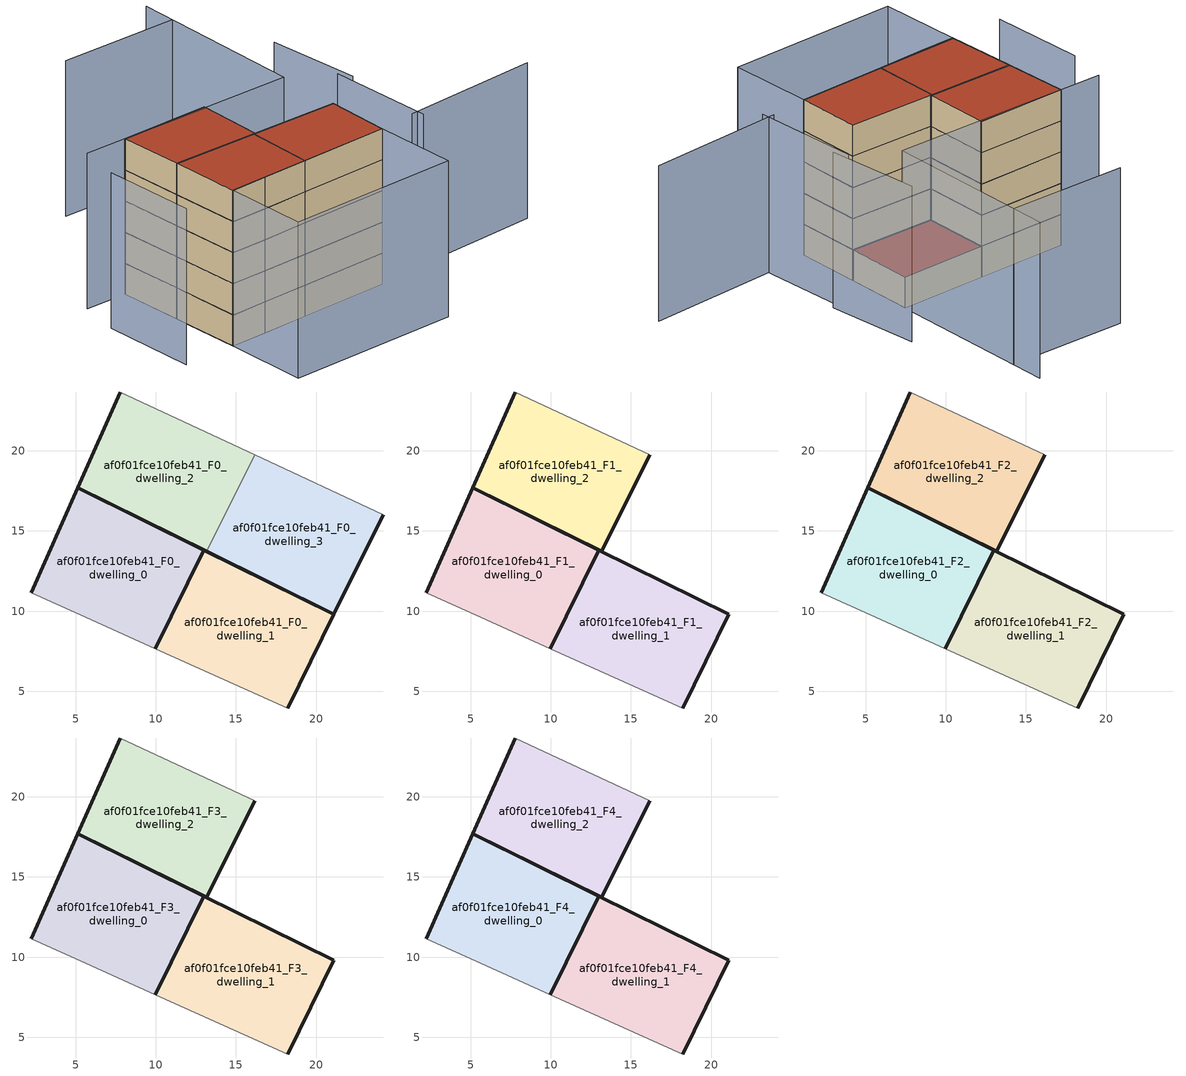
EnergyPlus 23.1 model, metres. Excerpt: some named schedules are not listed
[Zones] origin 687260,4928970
af0f01fce10feb41_F0_dwelling_0
 floor ground (EU_floor_Construction): 9.97,7.67 13.01,13.81 5.15,17.7 2.25,11.16 5.65,9.62 z0
 wall outside (EU_wall_Construction): 2.25,11.16 5.15,17.7 13.01,13.81 9.97,7.67 z0:3
 wall adiabatic (EU_wall_Construction): 9.97,7.67 5.65,9.62 2.25,11.16 z0:3
af0f01fce10feb41_F0_dwelling_1
 floor ground (EU_floor_Construction): 18.22,3.96 21.1,9.8 13.01,13.81 9.97,7.67 z0
 wall outside (EU_wall_Construction): 9.97,7.67 13.01,13.81 21.1,9.8 18.22,3.96 z0:3
 wall adiabatic (EU_wall_Construction): 18.22,3.96 9.97,7.67 z0:3
af0f01fce10feb41_F0_dwelling_2
 floor ground (EU_floor_Construction): 13.18,13.72 16.17,19.75 7.78,23.66 5.15,17.7 z0
 wall outside (EU_wall_Construction): 13.18,13.72 5.15,17.7 7.78,23.66 z0:3
 wall adiabatic (EU_wall_Construction): 7.78,23.66 16.17,19.75 z0:3
 wall to af0f01fce10feb41_F0_dwelling_3 (EU_wall_Construction): 16.17,19.75 13.18,13.72 z0:3
af0f01fce10feb41_F0_dwelling_3
 floor ground (EU_floor_Construction): 21.1,9.8 24.17,16.01 16.17,19.75 13.18,13.72 z0
 wall outside (EU_wall_Construction): 24.17,16.01 21.1,9.8 13.18,13.72 z0:3
 wall adiabatic (EU_wall_Construction): 16.17,19.75 24.17,16.01 z0:3
 roof outside (EU_roof_Construction): 24.17,16.01 21.1,9.8 13.18,13.72 16.17,19.75 z3
af0f01fce10feb41_F1_dwelling_0
 floor to af0f01fce10feb41_F0_dwelling_0 (EU_floor_Construction): 9.97,7.67 13.01,13.81 5.15,17.7 2.25,11.16 5.65,9.62 z3
 wall outside (EU_wall_Construction): 2.25,11.16 5.15,17.7 13.01,13.81 9.97,7.67 z3:6
 wall adiabatic (EU_wall_Construction): 9.97,7.67 5.65,9.62 2.25,11.16 z3:6
af0f01fce10feb41_F1_dwelling_1
 floor to af0f01fce10feb41_F0_dwelling_1 (EU_floor_Construction): 18.22,3.96 21.1,9.8 13.01,13.81 9.97,7.67 z3
 wall outside (EU_wall_Construction): 9.97,7.67 13.01,13.81 21.1,9.8 18.22,3.96 z3:6
 wall adiabatic (EU_wall_Construction): 18.22,3.96 9.97,7.67 z3:6
af0f01fce10feb41_F1_dwelling_2
 floor to af0f01fce10feb41_F0_dwelling_2 (EU_floor_Construction): 13.18,13.72 16.17,19.75 7.78,23.66 5.15,17.7 z3
 wall outside (EU_wall_Construction): 16.17,19.75 13.18,13.72 5.15,17.7 7.78,23.66 z3:6
 wall adiabatic (EU_wall_Construction): 7.78,23.66 16.17,19.75 z3:6
af0f01fce10feb41_F2_dwelling_0
 floor to af0f01fce10feb41_F1_dwelling_0 (EU_floor_Construction): 9.97,7.67 13.01,13.81 5.15,17.7 2.25,11.16 5.65,9.62 z6
 wall outside (EU_wall_Construction): 2.25,11.16 5.15,17.7 13.01,13.81 9.97,7.67 z6:9
 wall adiabatic (EU_wall_Construction): 9.97,7.67 5.65,9.62 2.25,11.16 z6:9
af0f01fce10feb41_F2_dwelling_1
 floor to af0f01fce10feb41_F1_dwelling_1 (EU_floor_Construction): 18.22,3.96 21.1,9.8 13.01,13.81 9.97,7.67 z6
 wall outside (EU_wall_Construction): 9.97,7.67 13.01,13.81 21.1,9.8 18.22,3.96 z6:9
 wall adiabatic (EU_wall_Construction): 18.22,3.96 9.97,7.67 z6:9
af0f01fce10feb41_F2_dwelling_2
 floor to af0f01fce10feb41_F1_dwelling_2 (EU_floor_Construction): 13.18,13.72 16.17,19.75 7.78,23.66 5.15,17.7 z6
 wall outside (EU_wall_Construction): 16.17,19.75 13.18,13.72 5.15,17.7 7.78,23.66 z6:9
 wall adiabatic (EU_wall_Construction): 7.78,23.66 16.17,19.75 z6:9
af0f01fce10feb41_F3_dwelling_0
 floor to af0f01fce10feb41_F2_dwelling_0 (EU_floor_Construction): 9.97,7.67 13.01,13.81 5.15,17.7 2.25,11.16 5.65,9.62 z9
 wall outside (EU_wall_Construction): 2.25,11.16 5.15,17.7 13.01,13.81 9.97,7.67 z9:12
 wall adiabatic (EU_wall_Construction): 9.97,7.67 5.65,9.62 2.25,11.16 z9:12
af0f01fce10feb41_F3_dwelling_1
 floor to af0f01fce10feb41_F2_dwelling_1 (EU_floor_Construction): 18.22,3.96 21.1,9.8 13.01,13.81 9.97,7.67 z9
 wall outside (EU_wall_Construction): 9.97,7.67 13.01,13.81 21.1,9.8 18.22,3.96 z9:12
 wall adiabatic (EU_wall_Construction): 18.22,3.96 9.97,7.67 z9:12
af0f01fce10feb41_F3_dwelling_2
 floor to af0f01fce10feb41_F2_dwelling_2 (EU_floor_Construction): 13.18,13.72 16.17,19.75 7.78,23.66 5.15,17.7 z9
 wall outside (EU_wall_Construction): 16.17,19.75 13.18,13.72 5.15,17.7 7.78,23.66 z9:12
 wall adiabatic (EU_wall_Construction): 7.78,23.66 16.17,19.75 z9:12
af0f01fce10feb41_F4_dwelling_0
 floor to af0f01fce10feb41_F3_dwelling_0 (EU_floor_Construction): 9.97,7.67 13.01,13.81 5.15,17.7 2.25,11.16 5.65,9.62 z12
 wall outside (EU_wall_Construction): 2.25,11.16 5.15,17.7 13.01,13.81 9.97,7.67 z12:15
 wall adiabatic (EU_wall_Construction): 9.97,7.67 5.65,9.62 2.25,11.16 z12:15
 roof outside (EU_roof_Construction): 13.01,13.81 9.97,7.67 5.65,9.62 2.25,11.16 5.15,17.7 z15
af0f01fce10feb41_F4_dwelling_1
 floor to af0f01fce10feb41_F3_dwelling_1 (EU_floor_Construction): 18.22,3.96 21.1,9.8 13.01,13.81 9.97,7.67 z12
 wall outside (EU_wall_Construction): 9.97,7.67 13.01,13.81 21.1,9.8 18.22,3.96 z12:15
 wall adiabatic (EU_wall_Construction): 18.22,3.96 9.97,7.67 z12:15
 roof outside (EU_roof_Construction): 21.1,9.8 18.22,3.96 9.97,7.67 13.01,13.81 z15
af0f01fce10feb41_F4_dwelling_2
 floor to af0f01fce10feb41_F3_dwelling_2 (EU_floor_Construction): 13.18,13.72 16.17,19.75 7.78,23.66 5.15,17.7 z12
 wall outside (EU_wall_Construction): 16.17,19.75 13.18,13.72 5.15,17.7 7.78,23.66 z12:15
 wall adiabatic (EU_wall_Construction): 7.78,23.66 16.17,19.75 z12:15
 roof outside (EU_roof_Construction): 16.17,19.75 13.18,13.72 5.15,17.7 7.78,23.66 z15
shading: 21.91,2.74 34.8,-2.55 / 22.19,1.81 26.49,11.63 / 26.52,10.24 29.91,19.06 / 1.32,22.21 -2.6,13.51 / 32.03,31.93 24,15.66 / 24,15.66 3.98,25.54 / 30.51,28.82 19.62,34.18 / -1.2,3.59 2.29,11.24 / 2.29,11.24 18.22,3.96 / 18.22,3.96 14.73,-3.68 / 14.73,-3.68 -1.2,3.59 z0:15
[Building]
EU S2 Campaign: North Axis=0; Terrain=City; Solar Distribution=FullExterior
[Site:Location]
Bologna: Latitude=44.5; Longitude=11.25; Time Zone=1; Elevation=37
[SizingPeriod:WeatherFileDays]
AnnualSizingPeriod: Begin Month=1; Begin Day of Month=1; End Month=12; End Day of Month=31; Day of Week for Start Day=Monday; Use Weather File Daylight Saving Period=No; Use Weather File Rain and Snow Indicators=No
[MATERIAL]
EU_InternalMass_Material: Roughness=MediumRough; Thickness=0.1; Conductivity=1; Density=1800; Specific Heat=900; Thermal Absorptance=0.9; Solar Absorptance=0.7; Visible Absorptance=0.7
[MATERIAL:NOMASS] Roughness=MediumRough; Thermal Absorptance=0.9; Solar Absorptance=0.7; Visible Absorptance=0.7
Name | Thermal Resistance
EU_wall_NoMass | 0.905828
EU_roof_NoMass | 0.37593
EU_floor_NoMass | 0.67114
[CONSTRUCTION]
EU_wall_Construction: EU_wall_NoMass
EU_roof_Construction: EU_roof_NoMass
EU_floor_Construction: EU_floor_NoMass
EU_InternalMass_Construction: EU_InternalMass_Material
[ZONE] Type=1; Multiplier=1; Ceiling Height=autocalculate; Floor Area=autocalculate; Part of Total Floor Area=Yes
Name | Volume
af0f01fce10feb41_F0_dwelling_0 | 181.009
af0f01fce10feb41_F1_dwelling_0; af0f01fce10feb41_F2_dwelling_0; af0f01fce10feb41_F3_dwelling_0; af0f01fce10feb41_F4_dwelling_0 | 181.008
af0f01fce10feb41_F0_dwelling_1 | 181.003
af0f01fce10feb41_F1_dwelling_1; af0f01fce10feb41_F2_dwelling_1; af0f01fce10feb41_F3_dwelling_1; af0f01fce10feb41_F4_dwelling_1 | 181.002
af0f01fce10feb41_F0_dwelling_2; af0f01fce10feb41_F1_dwelling_2; af0f01fce10feb41_F2_dwelling_2; af0f01fce10feb41_F3_dwelling_2; af0f01fce10feb41_F4_dwelling_2 | 181.006
af0f01fce10feb41_F0_dwelling_3 | 180.994
[INTERNALMASS] Construction=EU_InternalMass_Construction
Name | Zone or ZoneList | Surface Area
af0f01fce10feb41_F0_dwelling_0_EU_InternalMass | af0f01fce10feb41_F0_dwelling_0 | 60.3377
af0f01fce10feb41_F0_dwelling_1_EU_InternalMass | af0f01fce10feb41_F0_dwelling_1 | 60.3346
af0f01fce10feb41_F0_dwelling_2_EU_InternalMass | af0f01fce10feb41_F0_dwelling_2 | 60.3359
af0f01fce10feb41_F0_dwelling_3_EU_InternalMass | af0f01fce10feb41_F0_dwelling_3 | 60.3328
af0f01fce10feb41_F1_dwelling_0_EU_InternalMass | af0f01fce10feb41_F1_dwelling_0 | 80.4465
af0f01fce10feb41_F1_dwelling_1_EU_InternalMass | af0f01fce10feb41_F1_dwelling_1 | 80.4441
af0f01fce10feb41_F1_dwelling_2_EU_InternalMass | af0f01fce10feb41_F1_dwelling_2 | 80.4453
af0f01fce10feb41_F2_dwelling_0_EU_InternalMass | af0f01fce10feb41_F2_dwelling_0 | 80.4465
af0f01fce10feb41_F2_dwelling_1_EU_InternalMass | af0f01fce10feb41_F2_dwelling_1 | 80.4441
af0f01fce10feb41_F2_dwelling_2_EU_InternalMass | af0f01fce10feb41_F2_dwelling_2 | 80.4453
af0f01fce10feb41_F3_dwelling_0_EU_InternalMass | af0f01fce10feb41_F3_dwelling_0 | 80.4465
af0f01fce10feb41_F3_dwelling_1_EU_InternalMass | af0f01fce10feb41_F3_dwelling_1 | 80.4441
af0f01fce10feb41_F3_dwelling_2_EU_InternalMass | af0f01fce10feb41_F3_dwelling_2 | 80.4453
af0f01fce10feb41_F4_dwelling_0_EU_InternalMass | af0f01fce10feb41_F4_dwelling_0 | 80.4465
af0f01fce10feb41_F4_dwelling_1_EU_InternalMass | af0f01fce10feb41_F4_dwelling_1 | 80.4441
af0f01fce10feb41_F4_dwelling_2_EU_InternalMass | af0f01fce10feb41_F4_dwelling_2 | 80.4453
[OTHEREQUIPMENT] Fuel Type=Electricity; Design Level Calculation Method=Watts/Area; Power per Zone Floor Area=1; Fraction Latent=0; Fraction Radiant=0; Fraction Lost=0; Carbon Dioxide Generation Rate=0; EndUse Subcategory=EU_Step8_InternalGains
Name | Zone or ZoneList or Space or SpaceList | Schedule
EU_Step8_InternalGain_af0f01fce10feb41_F0_dwelling_0_f000 | af0f01fce10feb41_F0_dwelling_0 | EU_Step8_GainSchedule_af0f01fce10feb41_F0_dwelling_0_f000
EU_Step8_InternalGain_af0f01fce10feb41_F0_dwelling_1_f000 | af0f01fce10feb41_F0_dwelling_1 | EU_Step8_GainSchedule_af0f01fce10feb41_F0_dwelling_1_f000
EU_Step8_InternalGain_af0f01fce10feb41_F0_dwelling_2_f000 | af0f01fce10feb41_F0_dwelling_2 | EU_Step8_GainSchedule_af0f01fce10feb41_F0_dwelling_2_f000
EU_Step8_InternalGain_af0f01fce10feb41_F0_dwelling_3_f000 | af0f01fce10feb41_F0_dwelling_3 | EU_Step8_GainSchedule_af0f01fce10feb41_F0_dwelling_3_f000
EU_Step8_InternalGain_af0f01fce10feb41_F1_dwelling_0_f000 | af0f01fce10feb41_F1_dwelling_0 | EU_Step8_GainSchedule_af0f01fce10feb41_F1_dwelling_0_f000
EU_Step8_InternalGain_af0f01fce10feb41_F1_dwelling_1_f000 | af0f01fce10feb41_F1_dwelling_1 | EU_Step8_GainSchedule_af0f01fce10feb41_F1_dwelling_1_f000
EU_Step8_InternalGain_af0f01fce10feb41_F1_dwelling_2_f000 | af0f01fce10feb41_F1_dwelling_2 | EU_Step8_GainSchedule_af0f01fce10feb41_F1_dwelling_2_f000
EU_Step8_InternalGain_af0f01fce10feb41_F2_dwelling_0_f000 | af0f01fce10feb41_F2_dwelling_0 | EU_Step8_GainSchedule_af0f01fce10feb41_F2_dwelling_0_f000
EU_Step8_InternalGain_af0f01fce10feb41_F2_dwelling_1_f000 | af0f01fce10feb41_F2_dwelling_1 | EU_Step8_GainSchedule_af0f01fce10feb41_F2_dwelling_1_f000
EU_Step8_InternalGain_af0f01fce10feb41_F2_dwelling_2_f000 | af0f01fce10feb41_F2_dwelling_2 | EU_Step8_GainSchedule_af0f01fce10feb41_F2_dwelling_2_f000
EU_Step8_InternalGain_af0f01fce10feb41_F3_dwelling_0_f000 | af0f01fce10feb41_F3_dwelling_0 | EU_Step8_GainSchedule_af0f01fce10feb41_F3_dwelling_0_f000
EU_Step8_InternalGain_af0f01fce10feb41_F3_dwelling_1_f000 | af0f01fce10feb41_F3_dwelling_1 | EU_Step8_GainSchedule_af0f01fce10feb41_F3_dwelling_1_f000
EU_Step8_InternalGain_af0f01fce10feb41_F3_dwelling_2_f000 | af0f01fce10feb41_F3_dwelling_2 | EU_Step8_GainSchedule_af0f01fce10feb41_F3_dwelling_2_f000
EU_Step8_InternalGain_af0f01fce10feb41_F4_dwelling_0_f000 | af0f01fce10feb41_F4_dwelling_0 | EU_Step8_GainSchedule_af0f01fce10feb41_F4_dwelling_0_f000
EU_Step8_InternalGain_af0f01fce10feb41_F4_dwelling_1_f000 | af0f01fce10feb41_F4_dwelling_1 | EU_Step8_GainSchedule_af0f01fce10feb41_F4_dwelling_1_f000
EU_Step8_InternalGain_af0f01fce10feb41_F4_dwelling_2_f000 | af0f01fce10feb41_F4_dwelling_2 | EU_Step8_GainSchedule_af0f01fce10feb41_F4_dwelling_2_f000
[ZONEVENTILATION:DESIGNFLOWRATE] Schedule=EU_AlwaysOn; Design Flow Rate Calculation Method=AirChanges/Hour; Air Changes per Hour=0.73129; Ventilation Type=Natural; Fan Pressure Rise=0; Fan Total Efficiency=1; Constant Term Coefficient=1; Temperature Term Coefficient=0; Velocity Term Coefficient=0; Velocity Squared Term Coefficient=0; Minimum Indoor Temperature=-100; Maximum Indoor Temperature=100; Delta Temperature=-100; Minimum Outdoor Temperature=-100; Maximum Outdoor Temperature=100; Maximum Wind Speed=40
Name | Zone or ZoneList or Space or SpaceList
EU_ConstantAir_af0f01fce10feb41_F0_dwelling_0 | af0f01fce10feb41_F0_dwelling_0
EU_ConstantAir_af0f01fce10feb41_F0_dwelling_1 | af0f01fce10feb41_F0_dwelling_1
EU_ConstantAir_af0f01fce10feb41_F0_dwelling_2 | af0f01fce10feb41_F0_dwelling_2
EU_ConstantAir_af0f01fce10feb41_F0_dwelling_3 | af0f01fce10feb41_F0_dwelling_3
EU_ConstantAir_af0f01fce10feb41_F1_dwelling_0 | af0f01fce10feb41_F1_dwelling_0
EU_ConstantAir_af0f01fce10feb41_F1_dwelling_1 | af0f01fce10feb41_F1_dwelling_1
EU_ConstantAir_af0f01fce10feb41_F1_dwelling_2 | af0f01fce10feb41_F1_dwelling_2
EU_ConstantAir_af0f01fce10feb41_F2_dwelling_0 | af0f01fce10feb41_F2_dwelling_0
EU_ConstantAir_af0f01fce10feb41_F2_dwelling_1 | af0f01fce10feb41_F2_dwelling_1
EU_ConstantAir_af0f01fce10feb41_F2_dwelling_2 | af0f01fce10feb41_F2_dwelling_2
EU_ConstantAir_af0f01fce10feb41_F3_dwelling_0 | af0f01fce10feb41_F3_dwelling_0
EU_ConstantAir_af0f01fce10feb41_F3_dwelling_1 | af0f01fce10feb41_F3_dwelling_1
EU_ConstantAir_af0f01fce10feb41_F3_dwelling_2 | af0f01fce10feb41_F3_dwelling_2
EU_ConstantAir_af0f01fce10feb41_F4_dwelling_0 | af0f01fce10feb41_F4_dwelling_0
EU_ConstantAir_af0f01fce10feb41_F4_dwelling_1 | af0f01fce10feb41_F4_dwelling_1
EU_ConstantAir_af0f01fce10feb41_F4_dwelling_2 | af0f01fce10feb41_F4_dwelling_2
[HVACTEMPLATE:THERMOSTAT] Constant Heating Setpoint=20; Constant Cooling Setpoint=50
EU_HeatOnly_af0f01fce10feb41_F0_dwelling_0; EU_HeatOnly_af0f01fce10feb41_F0_dwelling_1; EU_HeatOnly_af0f01fce10feb41_F0_dwelling_2; EU_HeatOnly_af0f01fce10feb41_F0_dwelling_3; EU_HeatOnly_af0f01fce10feb41_F1_dwelling_0; EU_HeatOnly_af0f01fce10feb41_F1_dwelling_1; EU_HeatOnly_af0f01fce10feb41_F1_dwelling_2; EU_HeatOnly_af0f01fce10feb41_F2_dwelling_0; EU_HeatOnly_af0f01fce10feb41_F2_dwelling_1; EU_HeatOnly_af0f01fce10feb41_F2_dwelling_2; EU_HeatOnly_af0f01fce10feb41_F3_dwelling_0; EU_HeatOnly_af0f01fce10feb41_F3_dwelling_1; EU_HeatOnly_af0f01fce10feb41_F3_dwelling_2; EU_HeatOnly_af0f01fce10feb41_F4_dwelling_0; EU_HeatOnly_af0f01fce10feb41_F4_dwelling_1; EU_HeatOnly_af0f01fce10feb41_F4_dwelling_2
[HVACTEMPLATE:ZONE:IDEALLOADSAIRSYSTEM] System Availability Schedule=EU_AlwaysOn; Maximum Heating Supply Air Temperature=50; Minimum Cooling Supply Air Temperature=13; Maximum Heating Supply Air Humidity Ratio=0.0156; Minimum Cooling Supply Air Humidity Ratio=0.0077; Heating Limit=NoLimit; Cooling Limit=NoLimit; Heating Availability Schedule=EU_AlwaysOn; Cooling Availability Schedule=EU_CoolingOff; Dehumidification Control Type=ConstantSensibleHeatRatio; Cooling Sensible Heat Ratio=0.7; Dehumidification Setpoint=60; Humidification Control Type=None; Humidification Setpoint=30; Outdoor Air Method=None; Outdoor Air Flow Rate per Person=0.00944; Outdoor Air Flow Rate per Zone Floor Area=0; Outdoor Air Flow Rate per Zone=0; Demand Controlled Ventilation Type=None; Outdoor Air Economizer Type=NoEconomizer; Heat Recovery Type=None; Sensible Heat Recovery Effectiveness=0.7; Latent Heat Recovery Effectiveness=0.65
Name | Template Thermostat
af0f01fce10feb41_F0_dwelling_0 | EU_HeatOnly_af0f01fce10feb41_F0_dwelling_0
af0f01fce10feb41_F0_dwelling_1 | EU_HeatOnly_af0f01fce10feb41_F0_dwelling_1
af0f01fce10feb41_F0_dwelling_2 | EU_HeatOnly_af0f01fce10feb41_F0_dwelling_2
af0f01fce10feb41_F0_dwelling_3 | EU_HeatOnly_af0f01fce10feb41_F0_dwelling_3
af0f01fce10feb41_F1_dwelling_0 | EU_HeatOnly_af0f01fce10feb41_F1_dwelling_0
af0f01fce10feb41_F1_dwelling_1 | EU_HeatOnly_af0f01fce10feb41_F1_dwelling_1
af0f01fce10feb41_F1_dwelling_2 | EU_HeatOnly_af0f01fce10feb41_F1_dwelling_2
af0f01fce10feb41_F2_dwelling_0 | EU_HeatOnly_af0f01fce10feb41_F2_dwelling_0
af0f01fce10feb41_F2_dwelling_1 | EU_HeatOnly_af0f01fce10feb41_F2_dwelling_1
af0f01fce10feb41_F2_dwelling_2 | EU_HeatOnly_af0f01fce10feb41_F2_dwelling_2
af0f01fce10feb41_F3_dwelling_0 | EU_HeatOnly_af0f01fce10feb41_F3_dwelling_0
af0f01fce10feb41_F3_dwelling_1 | EU_HeatOnly_af0f01fce10feb41_F3_dwelling_1
af0f01fce10feb41_F3_dwelling_2 | EU_HeatOnly_af0f01fce10feb41_F3_dwelling_2
af0f01fce10feb41_F4_dwelling_0 | EU_HeatOnly_af0f01fce10feb41_F4_dwelling_0
af0f01fce10feb41_F4_dwelling_1 | EU_HeatOnly_af0f01fce10feb41_F4_dwelling_1
af0f01fce10feb41_F4_dwelling_2 | EU_HeatOnly_af0f01fce10feb41_F4_dwelling_2
[SIZING:ZONE] Zone Cooling Design Supply Air Temperature Input Method=SupplyAirTemperature; Zone Cooling Design Supply Air Temperature=13; Zone Heating Design Supply Air Temperature Input Method=SupplyAirTemperature; Zone Heating Design Supply Air Temperature=50; Zone Cooling Design Supply Air Humidity Ratio=0.008; Zone Heating Design Supply Air Humidity Ratio=0.008; Cooling Design Air Flow Method=DesignDay; Cooling Design Air Flow Rate=0; Cooling Minimum Air Flow per Zone Floor Area=0.000762; Cooling Minimum Air Flow=0; Cooling Minimum Air Flow Fraction=0.2; Heating Design Air Flow Method=DesignDay; Heating Design Air Flow Rate=0; Heating Maximum Air Flow per Zone Floor Area=0.002032; Heating Maximum Air Flow=0.141576; Heating Maximum Air Flow Fraction=0.3; Account for Dedicated Outdoor Air System=No; Dedicated Outdoor Air System Control Strategy=NeutralSupplyAir; Dedicated Outdoor Air Low Setpoint Temperature for Design=autosize; Dedicated Outdoor Air High Setpoint Temperature for Design=autosize; Zone Load Sizing Method=Sensible Load Only No Latent Load; Zone Latent Cooling Design Supply Air Humidity Ratio Input Method=HumidityRatioDifference; Zone Cooling Design Supply Air Humidity Ratio Difference=0.005; Zone Latent Heating Design Supply Air Humidity Ratio Input Method=HumidityRatioDifference; Zone Humidification Design Supply Air Humidity Ratio Difference=0.005
af0f01fce10feb41_F0_dwelling_0; af0f01fce10feb41_F0_dwelling_1; af0f01fce10feb41_F0_dwelling_2; af0f01fce10feb41_F0_dwelling_3; af0f01fce10feb41_F1_dwelling_0; af0f01fce10feb41_F1_dwelling_1; af0f01fce10feb41_F1_dwelling_2; af0f01fce10feb41_F2_dwelling_0; af0f01fce10feb41_F2_dwelling_1; af0f01fce10feb41_F2_dwelling_2; af0f01fce10feb41_F3_dwelling_0; af0f01fce10feb41_F3_dwelling_1; af0f01fce10feb41_F3_dwelling_2; af0f01fce10feb41_F4_dwelling_0; af0f01fce10feb41_F4_dwelling_1; af0f01fce10feb41_F4_dwelling_2
[SCHEDULE:FILE] Column Number=1; Rows to Skip at Top=0; Number of Hours of Data=8760; Column Separator=Comma; Interpolate to Timestep=No; Minutes per Item=60; Adjust Schedule for Daylight Savings=Yes
Name | File
EU_Step8_GainSchedule_af0f01fce10feb41_F0_dwelling_0_f000 | ../../schedules/af0f01fce10feb41/af0f01fce10feb41_F0_dwelling_0_f000_gain.csv
EU_Step8_GainSchedule_af0f01fce10feb41_F0_dwelling_1_f000 | ../../schedules/af0f01fce10feb41/af0f01fce10feb41_F0_dwelling_1_f000_gain.csv
EU_Step8_GainSchedule_af0f01fce10feb41_F0_dwelling_2_f000 | ../../schedules/af0f01fce10feb41/af0f01fce10feb41_F0_dwelling_2_f000_gain.csv
